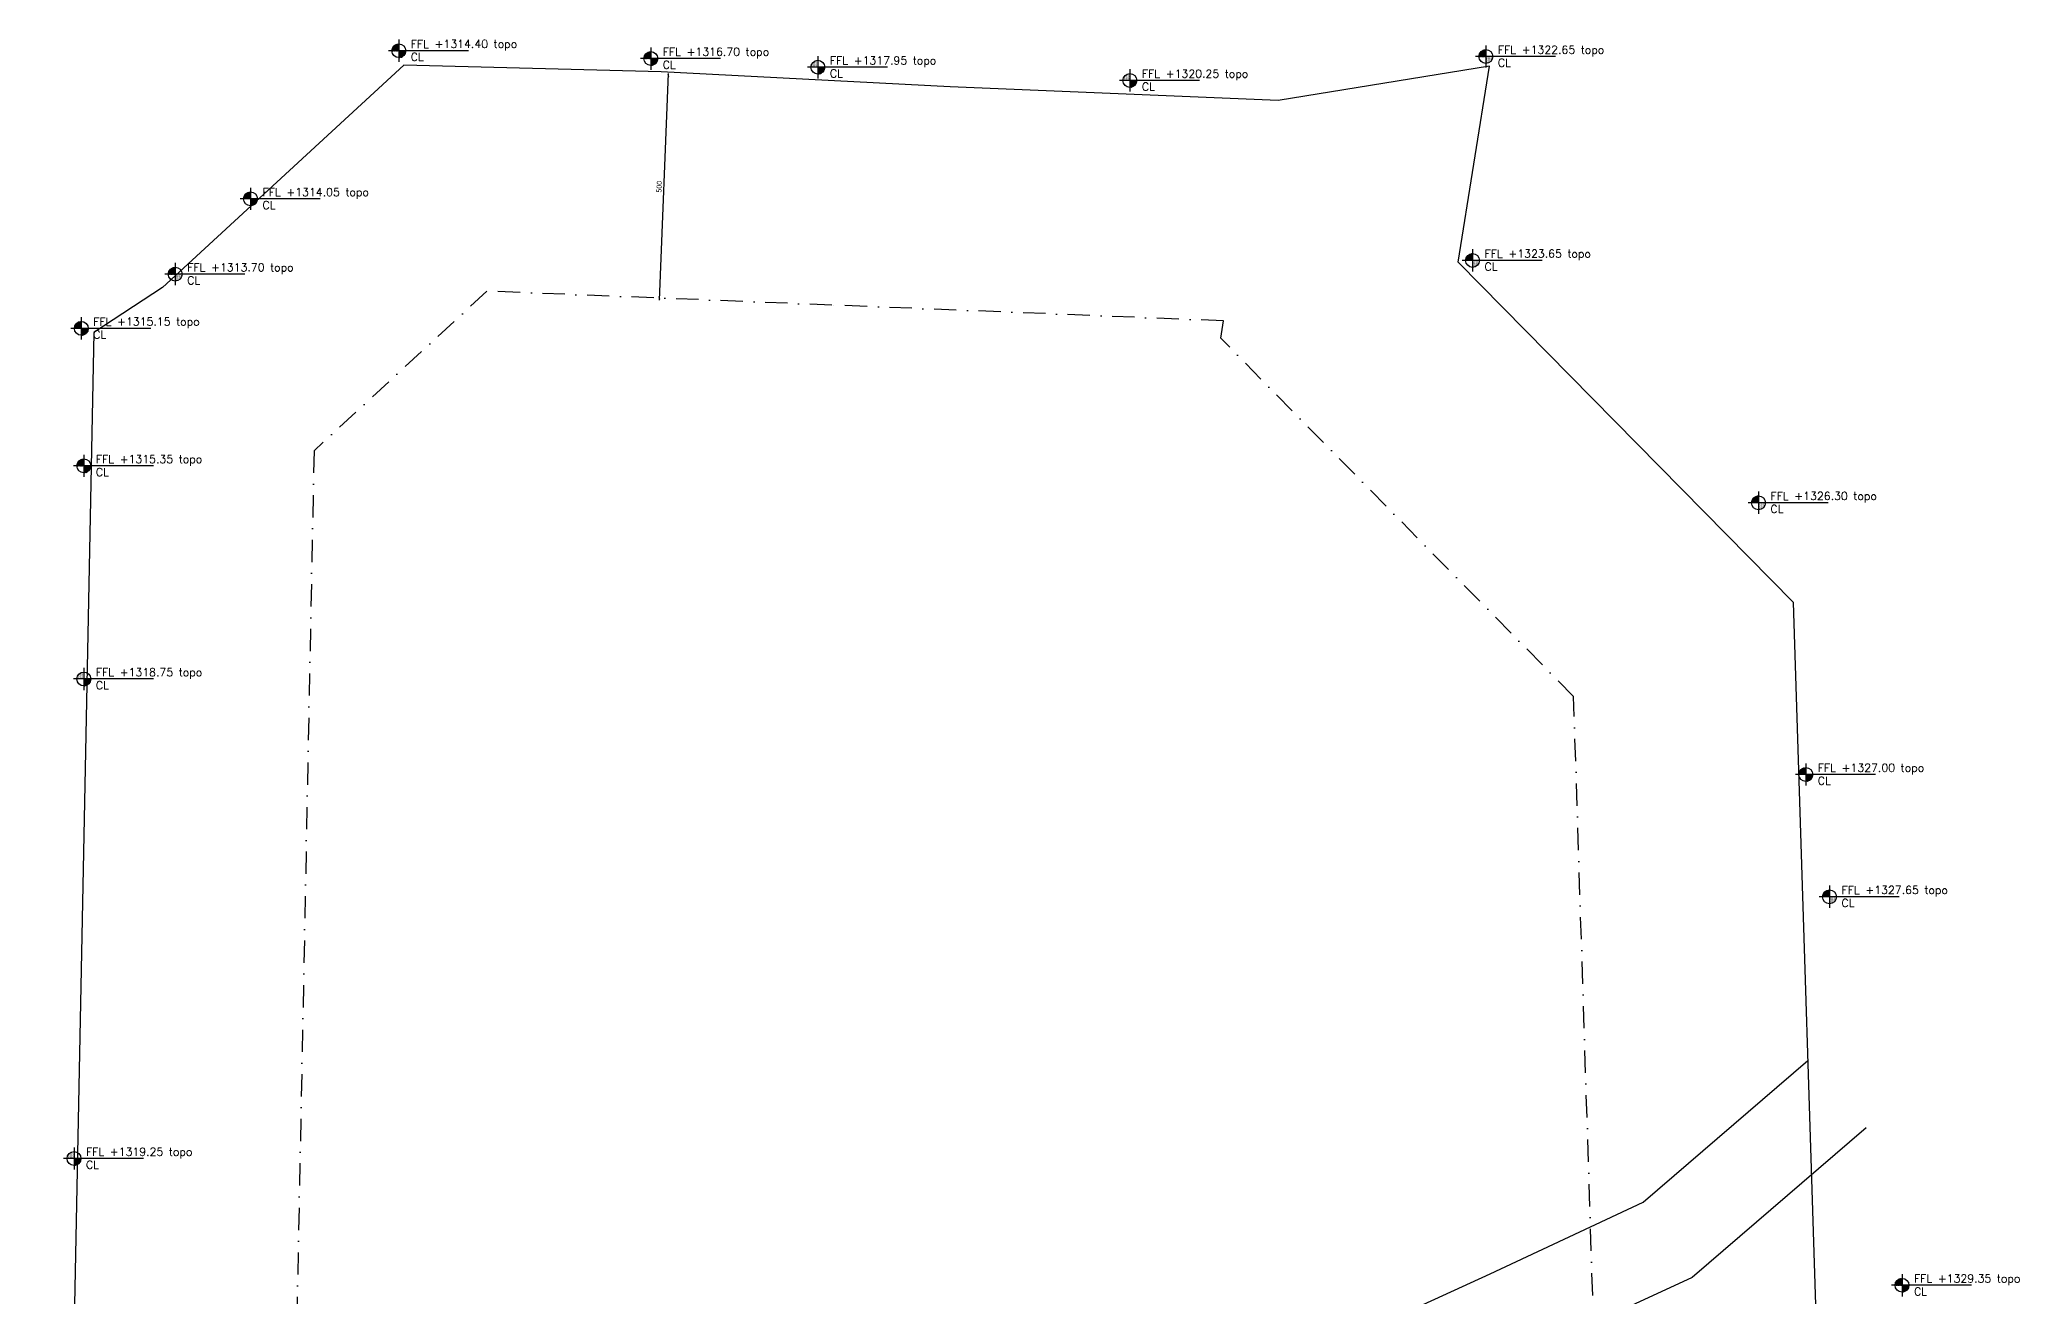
# Model space of a CAD drawing. Header units: centimetres. Extents: x 96271 to 179142, y 9855 to 112216.
# Drawn here: x 96966 to 101412, y 84453 to 87277 of the extents above; entities that cross this region are included whole.
import ezdxf

# ---------------------------------------------------------------- set-up
doc = ezdxf.new("R2010")
doc.units = ezdxf.units.CM
doc.header["$LTSCALE"] = 100
doc.header["$MEASUREMENT"] = 0
doc.header["$PDSIZE"] = 0.2
doc.linetypes.add('DASHDOT', pattern=[1, 0.5, -0.25, 0, -0.25])
doc.layers.get('0').update_dxf_attribs({"linetype": 'CONTINUOUS'})
doc.layers.get('DEFPOINTS').update_dxf_attribs({"linetype": 'CONTINUOUS'})
for name, color, linetype in [('A-Dim', 2, 'CONTINUOUS'), ('A-Otln-Lot Limit', 4, 'CONTINUOUS'), ('A-Setback', 3, 'DASHDOT'), ('plan-elevation level', 7, 'CONTINUOUS')]:
    doc.layers.add(name, color=color, linetype=linetype)
doc.styles.add('ROMAND', font='romand.shx', dxfattribs={"height": 10})
doc.styles.get("Standard").update_dxf_attribs({"font": 'arial.ttf'})
doc.dimstyles.new('1-50', dxfattribs={"dimtxt": 11.25, "dimasz": 5, "dimexe": 5, "dimexo": 5, "dimgap": 5, "dimtad": 1, "dimdec": 1, "dimrnd": 0.5, "dimzin": 12, "dimdsep": 46, "dimtxsty": 'Standard', "dimblk": 'ARCHTICK', "dimcen": 0.09, "dimdle": 5, "dimadec": 0, "dimazin": 3, "dimtfac": 1, "dimtdec": 1, "dimtix": 1, "dimtofl": 0, "dimtmove": 1, "dimatfit": 3, "dimfxl": 5, "dimtolj": 1, "dimtzin": 0, "dimarcsym": 0})
pattern_1 = [(90, (894916.29, -703049.082), (14.2875, 7.14375), [0, -14.2875])]

# ---------------------------------------------------------------- blocks, each defined once
blk = doc.blocks.new('_ArchTick')
at = {"color": 0, "linetype": 'ByBlock', "const_width": 0.15}
blk.add_lwpolyline([(-0.5, -0.5), (0.5, 0.5)], dxfattribs=at)
blk = doc.blocks.new('*D1188')
at = {"layer": 'A-Dim', "color": 0, "lineweight": -2, "transparency": 16777216}
blk.add_line((98357.6, 86691.1), (98378.2, 87200.7), dxfattribs=at)
at = {"layer": 'DEFPOINTS', "color": 0, "transparency": 16777216}
for p in [(98378, 87195.7), (98378, 87195.7), (98357.8, 86696.1)]:
    blk.add_point(p, dxfattribs=at)
at = {"layer": 'A-Dim', "color": 0, "lineweight": -2, "transparency": 16777216, "xscale": 5, "yscale": 5, "zscale": 5}
for p, rotation in [((98378, 87195.7), 87.68960325935225), ((98357.8, 86696.1), 267.6896032593523)]:
    blk.add_blockref('_ArchTick', p, dxfattribs=dict(at, rotation=rotation))
at = {"layer": 'A-Dim', "color": 0, "transparency": 16777216, "insert": (98357.2, 86946.3), "char_height": 11.25, "attachment_point": 5, "rotation": 87.6896}
blk.add_mtext('\\A1;500', dxfattribs=at)
blk = doc.blocks.new('CL-FFL-PLAN')
at = {"layer": 'plan-elevation level'}
h = blk.add_hatch(dxfattribs=at)
h.set_pattern_fill('DOTS', color=232, scale=9, angle=90, style=0)
h.set_pattern_definition(pattern_1)
h.paths.add_polyline_path([(-1229, 207), (-1229, 50), (-1385, 50, -0.414214)])
h = blk.add_hatch(dxfattribs=at)
h.set_pattern_fill('DOTS', color=232, scale=9, angle=90, style=0)
h.set_pattern_definition(pattern_1)
h.paths.add_polyline_path([(-1229, 50), (-1072, 50, -0.414214), (-1229, -106)])
at = {"layer": 'plan-elevation level', "color": 7, "ltscale": 111}
for p, q in [((337, 50), (-1463, 50)), ((-1229, 301), (-1229, -200))]:
    blk.add_line(p, q, dxfattribs=at)
blk.add_circle((-1229, 50), 156, dxfattribs=at)
at = {"layer": 'plan-elevation level', "color": 111, "ltscale": 111, "style": 'ROMAND'}
for s, p in [('CL', (-960, -180)), ('FFL', (-960, 110))]:
    blk.add_text(s, height=180, dxfattribs=at).set_placement(p)
for tag, p in [('FFL', (-424, 113)), ('CL', (-417, -180))]:
    blk.add_attdef(tag, p, '', height=180, dxfattribs=at)

msp = doc.modelspace()

# ---------------------------------------------------------------- linework, layer by layer
at = {"layer": 'A-Otln-Lot Limit'}
for points in [[(96965.712, 80479.123), (97206.535, 80394.564), (97669.865, 80351.712), (99880.741, 80855.19), (101068.865, 80851.94), (100904.471, 86012.018), (100151.894, 86776.773), (100222.083, 87217.518), (99747.22, 87140.456), (99010.375, 87171.007), (98361.687, 87204.5), (97783.533, 87219.682), (97242.113, 86719.747), (97087.264, 86618.541), (96965.712, 80479.08)], [(96990.416, 81730.376), (97332.339, 82401.262), (97605.16, 82859.262), (97930.306, 83190.211), (98759.66, 83824.578), (99709.858, 84268.237), (100223.586, 84503.277), (100567.126, 84664.487), (100937.177, 84983.113)], [(101067.674, 84831.553), (100676.875, 84495.062), (99793.77, 84086.69), (98863.934, 83652.538), (98063.055, 83039.951), (97764.679, 82736.25), (97507.537, 82304.572), (97168.607, 81639.559)]]:
    msp.add_lwpolyline(points, dxfattribs=at)
at = {"layer": 'A-Setback'}
msp.add_lwpolyline([(100559.009, 81153.336), (100410.95, 85800.674), (99618.405, 86606.045), (99624.608, 86644.996), (98745.22, 86680.475), (97970.463, 86711.734), (97582.107, 86353.135), (97469.619, 80671.512), (97649.878, 80654.841), (99847.419, 81155.283)], close=True, dxfattribs=at)

# ---------------------------------------------------------------- block references
at = {"layer": 'plan-elevation level'}
ref = msp.add_blockref('CL-FFL-PLAN', (97895.131, 87246.946), dxfattribs=dict(at, xscale=0.09982510700227937, yscale=0.09982510700227937, zscale=0.09982510700227937))
ref.add_attrib('FFL', '+1314.40 topo', (97852.808, 87258.178), dxfattribs={"layer": '0', "color": 111, "ltscale": 111, "height": 17.96852, "style": 'ROMAND'})
ref = msp.add_blockref('CL-FFL-PLAN', (98461.056, 87229.308), dxfattribs=dict(at, xscale=0.09982510700227937, yscale=0.09982510700227937, zscale=0.09982510700227937))
ref.add_attrib('FFL', '+1316.70 topo', (98418.733, 87240.541), dxfattribs={"layer": '0', "color": 111, "ltscale": 111, "height": 17.96852, "style": 'ROMAND'})
ref = msp.add_blockref('CL-FFL-PLAN', (98836.429, 87209.833), dxfattribs=dict(at, xscale=0.09982510700227937, yscale=0.09982510700227937, zscale=0.09982510700227937))
ref.add_attrib('FFL', '+1317.95 topo', (98794.106, 87221.066), dxfattribs={"layer": '0', "color": 111, "ltscale": 111, "height": 17.96852, "style": 'ROMAND'})
ref = msp.add_blockref('CL-FFL-PLAN', (100336.69, 87233.919), dxfattribs=dict(at, xscale=0.09982510700227937, yscale=0.09982510700227937, zscale=0.09982510700227937))
ref.add_attrib('FFL', '+1322.65 topo', (100294.368, 87245.152), dxfattribs={"layer": '0', "color": 111, "ltscale": 111, "height": 17.96852, "style": 'ROMAND'})
ref = msp.add_blockref('CL-FFL-PLAN', (99537.152, 87180.164), dxfattribs=dict(at, xscale=0.09982510700227937, yscale=0.09982510700227937, zscale=0.09982510700227937))
ref.add_attrib('FFL', '+1320.25 topo', (99494.829, 87191.397), dxfattribs={"layer": '0', "color": 111, "ltscale": 111, "height": 17.96852, "style": 'ROMAND'})
ref = msp.add_blockref('CL-FFL-PLAN', (97562.189, 86914.004), dxfattribs=dict(at, xscale=0.09982510700227937, yscale=0.09982510700227937, zscale=0.09982510700227937))
ref.add_attrib('FFL', '+1314.05 topo', (97519.866, 86925.236), dxfattribs={"layer": '0', "color": 111, "ltscale": 111, "height": 17.96852, "style": 'ROMAND'})
ref = msp.add_blockref('CL-FFL-PLAN', (100306.696, 86775.771), dxfattribs=dict(at, xscale=0.09982510700227937, yscale=0.09982510700227937, zscale=0.09982510700227937))
ref.add_attrib('FFL', '+1323.65 topo', (100264.373, 86787.003), dxfattribs={"layer": '0', "color": 111, "ltscale": 111, "height": 17.96852, "style": 'ROMAND'})
ref = msp.add_blockref('CL-FFL-PLAN', (97393.091, 86744.906), dxfattribs=dict(at, xscale=0.09982510700227937, yscale=0.09982510700227937, zscale=0.09982510700227937))
ref.add_attrib('FFL', '+1313.70 topo', (97350.768, 86756.139), dxfattribs={"layer": '0', "color": 111, "ltscale": 111, "height": 17.96852, "style": 'ROMAND'})
ref = msp.add_blockref('CL-FFL-PLAN', (97182.038, 86623.054), dxfattribs=dict(at, xscale=0.09982510700227937, yscale=0.09982510700227937, zscale=0.09982510700227937))
ref.add_attrib('FFL', '+1315.15 topo', (97139.715, 86634.287), dxfattribs={"layer": '0', "color": 111, "ltscale": 111, "height": 17.96852, "style": 'ROMAND'})
ref = msp.add_blockref('CL-FFL-PLAN', (97187.863, 86314.049), dxfattribs=dict(at, xscale=0.09982510700227937, yscale=0.09982510700227937, zscale=0.09982510700227937))
ref.add_attrib('FFL', '+1315.35 topo', (97145.54, 86325.281), dxfattribs={"layer": '0', "color": 111, "ltscale": 111, "height": 17.96852, "style": 'ROMAND'})
ref = msp.add_blockref('CL-FFL-PLAN', (100948.878, 86231.162), dxfattribs=dict(at, xscale=0.09982510700227937, yscale=0.09982510700227937, zscale=0.09982510700227937))
ref.add_attrib('FFL', '+1326.30 topo', (100906.555, 86242.394), dxfattribs={"layer": '0', "color": 111, "ltscale": 111, "height": 17.96852, "style": 'ROMAND'})
ref = msp.add_blockref('CL-FFL-PLAN', (97187.863, 85835.202), dxfattribs=dict(at, xscale=0.09982510700227937, yscale=0.09982510700227937, zscale=0.09982510700227937))
ref.add_attrib('FFL', '+1318.75 topo', (97145.54, 85846.435), dxfattribs={"layer": '0', "color": 111, "ltscale": 111, "height": 17.96852, "style": 'ROMAND'})
ref = msp.add_blockref('CL-FFL-PLAN', (101055.104, 85620.434), dxfattribs=dict(at, xscale=0.09982510700227937, yscale=0.09982510700227937, zscale=0.09982510700227937))
ref.add_attrib('FFL', '+1327.00 topo', (101012.781, 85631.667), dxfattribs={"layer": '0', "color": 111, "ltscale": 111, "height": 17.96852, "style": 'ROMAND'})
ref = msp.add_blockref('CL-FFL-PLAN', (101108.423, 85345.792), dxfattribs=dict(at, xscale=0.09982510700227937, yscale=0.09982510700227937, zscale=0.09982510700227937))
ref.add_attrib('FFL', '+1327.65 topo', (101066.1, 85357.025), dxfattribs={"layer": '0', "color": 111, "ltscale": 111, "height": 17.96852, "style": 'ROMAND'})
ref = msp.add_blockref('CL-FFL-PLAN', (97165.679, 84757.617, -134556.2), dxfattribs=dict(at, xscale=0.09982510700227937, yscale=0.09982510700227937, zscale=0.09982510700227937))
ref.add_attrib('FFL', '+1319.25 topo', (97123.356, 84768.85, -134556.2), dxfattribs={"layer": '0', "color": 111, "ltscale": 111, "height": 17.96852, "style": 'ROMAND'})
ref = msp.add_blockref('CL-FFL-PLAN', (101271.176, 84472.812), dxfattribs=dict(at, xscale=0.09982510700227937, yscale=0.09982510700227937, zscale=0.09982510700227937))
ref.add_attrib('FFL', '+1329.35 topo', (101228.853, 84484.045), dxfattribs={"layer": '0', "color": 111, "ltscale": 111, "height": 17.96852, "style": 'ROMAND'})

# ---------------------------------------------------------------- dimensions: what is measured, and where the dimension line sits
at = {"layer": 'A-Dim'}
dim = msp.add_aligned_dim(p1=(98357.842, 86696.105), p2=(98377.998, 87195.698), distance=0, dimstyle='1-50', override={"dimse1": 1, "dimse2": 1}, dxfattribs=at)
dim.commit()
dim.dimension.update_dxf_attribs({"geometry": '*D1188', "text_midpoint": (98357.185, 86946.334)})

doc.saveas('drawing.dxf')
